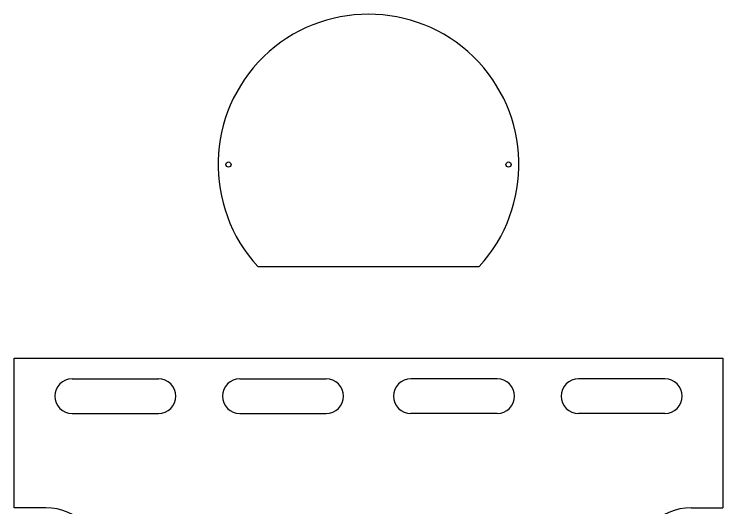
# Model space of a CAD drawing. Header units: millimetres. Extents: x 148 to 769, y 46 to 659.
# Drawn here: x 148.1 to 558.1, y 373.3 to 658.9 of the extents above; entities that cross this region are included whole.
import ezdxf

# ---------------------------------------------------------------- set-up
doc = ezdxf.new("R2010")
doc.units = ezdxf.units.MM

msp = doc.modelspace()

# ---------------------------------------------------------------- linework, layer by layer
for p, q in [((289.127, 512.888), (417.002, 512.888)), ((148.064, 373.334), (148.064, 459.924)), ((148.064, 459.924), (558.064, 459.924)), ((558.064, 459.924), (558.064, 373.334)), ((181.564, 447.924), (231.564, 447.924)), ((278.564, 447.924), (328.564, 447.924)), ((427.564, 447.924), (377.564, 447.924)), ((524.564, 447.924), (474.564, 447.924)), ((181.564, 427.924), (231.564, 427.924)), ((278.564, 427.924), (328.564, 427.924)), ((427.564, 427.924), (377.564, 427.924)), ((524.564, 427.924), (474.564, 427.924)), ((166.289, 373.334), (148.064, 373.334)), ((539.839, 373.334), (558.064, 373.334))]:
    msp.add_line(p, q)
for centre in [(272.064, 571.888), (434.064, 571.888)]:
    msp.add_circle(centre, 1.5)
for centre, radius, start, end in [((353.064, 571.888), 87, 317.2999, 222.7001), ((181.564, 437.924), 10, 90, 270), ((231.564, 437.924), 10, 270, 90), ((278.564, 437.924), 10, 90, 270), ((328.564, 437.924), 10, 270, 90), ((377.564, 437.924), 10, 90, 270), ((427.564, 437.924), 10, 270, 90), ((474.564, 437.924), 10, 90, 270), ((524.564, 437.924), 10, 270, 90), ((166.289, 339.924), 33.41, 0, 90), ((539.839, 339.924), 33.41, 90, 180)]:
    msp.add_arc(centre, radius, start, end)

doc.saveas('drawing.dxf')
